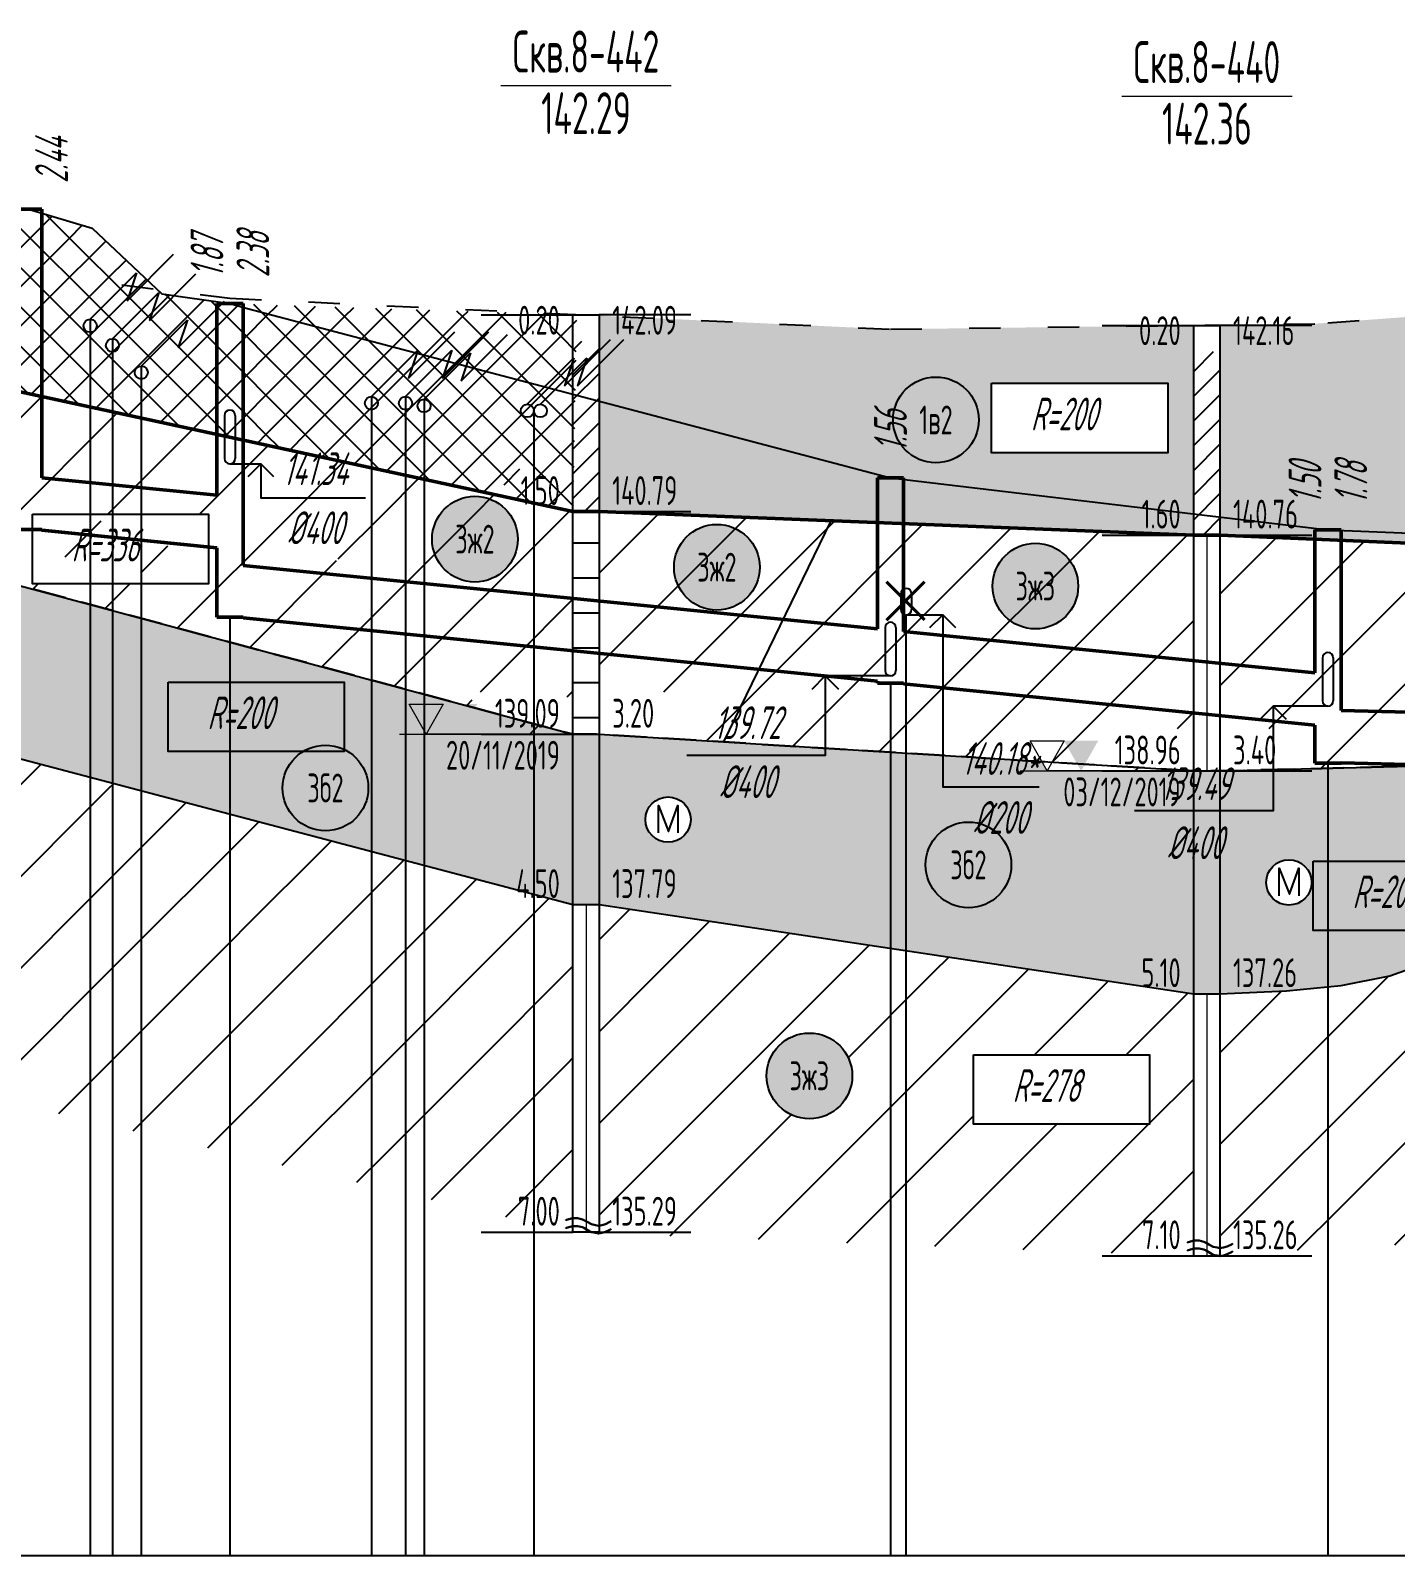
# Model space of a CAD drawing. Header units: metres. Extents: x -30 to 2050, y -671 to -251.
# Drawn here: x 141 to 245.2, y -520.5 to -404.2 of the extents above; entities that cross this region are included whole.
import ezdxf
from ezdxf.enums import TextEntityAlignment as Align

# ---------------------------------------------------------------- set-up
doc = ezdxf.new("R2010")
doc.units = ezdxf.units.M
doc.header["$LTSCALE"] = 0.2
for name, pattern in [('ACAD_ISO03W100', [30, 12, -18]), ('CONTINUA', [0]), ('штриховая', [19.05, 12.7, -6.35])]:
    doc.linetypes.add(name, pattern=pattern)
for name, color, linetype in [('PR_RD', 7, 'Continuous'), ('МГТ_Демонтаж сети', 7, 'Continuous'), ('МГТ_ИГ_Геология', 252, 'Continuous'), ('Примыкания', 7, 'Continuous'), ('Проектная земля', 7, 'Continuous'), ('Таблица', 7, 'Continuous'), ('Трубы', 7, 'Continuous'), ('Узлы', 7, 'Continuous'), ('Чёрная земля', 7, 'ACAD_ISO03W100')]:
    doc.layers.add(name, color=color, linetype=linetype)
doc.layers.add('МГТ_НВК_В1_СЕТЬ', color=160, linetype='CONTINUA', lineweight=60)
doc.styles.add('SPDS', font='SPDS', dxfattribs={"width": 0.7, "oblique": 15, "height": 2.5})
doc.styles.get("Standard").update_dxf_attribs({"font": 'SPDS.shx', "width": 0.7, "oblique": 15, "height": 3})
doc.styles.add('Стиль Simplex', font='simplex.shx')
pattern_1 = [(225, (3, 0), (3e-16, -3), [2.1213, -2.12134]), (315, (1.5, 1.5), (3, 0), [2.1213, -2.12134]), (45, (0, 0), (0, 3), [2.1213, -2.12134]), (135, (1.5, -1.5), (-3, 3e-16), [2.1213, -2.12134])]
pattern_2 = [(45, (0, 14), (0, 21), [9.8995, -19.799]), (45, (14, 0), (0, 21), [9.8995, -19.799]), (45, (0, 0), (0, 21), [14.142, -15.5565]), (45, (10, 10), (0, 21), [15.556, -14.1425]), (45, (7, 0), (0, 21), [19.799, -9.8995]), (45, (0, 7), (0, 21), [19.799, -9.8995])]

# ---------------------------------------------------------------- blocks, each defined once
blk = doc.blocks.new('Демонтаж_В1')
at = {"layer": 'МГТ_НВК_В1_СЕТЬ', "color": 7, "linetype": 'ByBlock', "lineweight": 40, "ltscale": 0.15}
for points in [[(10858.38, -5529.48), (10858.38, -5533.59)], [(10856.32, -5531.54), (10860.43, -5531.54)]]:
    blk.add_lwpolyline(points, dxfattribs=at)
blk = doc.blocks.new('usl_1')
for p, q in [((2.83, 1.41), (6.36, 4.95)), ((0, 0), (3.54, 3.54)), ((3.54, 3.54), (2.83, 1.41))]:
    blk.add_line(p, q)
blk.add_circle((0, -0.5), 0.5)
blk = doc.blocks.new('DN')
at = {"linetype": 'Continuous', "lineweight": 30, "flags": 128}
for points in [[(-0.126, -0.007), (-0.117, -0.002), (-0.073, 0.011), (-0.033, 0.011), (0.003, 0), (0.02, -0.007), (0.039, -0.019), (0.074, -0.037), (0.103, -0.043), (0.125, -0.048), (0.151, -0.043), (0.18, -0.036), (0.213, -0.019), (0.223, -0.012)], [(-0.126, -0.068), (-0.117, -0.063), (-0.073, -0.05), (-0.033, -0.05), (0.003, -0.059), (0.02, -0.067), (0.039, -0.079), (0.074, -0.098), (0.103, -0.103), (0.125, -0.108), (0.151, -0.103), (0.18, -0.095), (0.213, -0.079), (0.223, -0.072)]]:
    blk.add_lwpolyline(points, dxfattribs=at)
blk = doc.blocks.new('CME')
at = {"layer": 'МГТ_ИГ_Геология', "linetype": 'Continuous', "flags": 128}
blk.add_lwpolyline([(0.103, -0.103), (0.103, 0.107), (0.18, -0.091), (0.252, 0.107), (0.252, -0.103)], dxfattribs=at)
at = {"layer": 'МГТ_ИГ_Геология', "linetype": 'Continuous'}
blk.add_circle((0.176, -0.001), 0.173, dxfattribs=at)
blk = doc.blocks.new('круг1_-30_2')
at = {"layer": 'МГТ_ИГ_Геология', "true_color": 0xffffff}
blk.add_hatch(color=7, dxfattribs=at).paths.add_polyline_path([(-0.327, 0, 1), (0.327, 0, 1)])
at = {"color": 7, "lineweight": 25}
blk.add_circle((0, 0), 0.327, dxfattribs=at)
at = {"color": 7, "lineweight": 25, "style": 'Стиль Simplex', "width": 0.590909}
blk.add_text('1в2', height=0.22, dxfattribs=at).set_placement((0, 0), align=Align.MIDDLE_CENTER)
blk = doc.blocks.new('круг3_-31_2')
at = {"true_color": 0xffffff}
blk.add_hatch(color=7, dxfattribs=at).paths.add_polyline_path([(-0.327, 0, 1), (0.327, 0, 1)])
at = {"color": 7, "lineweight": 25}
blk.add_circle((0, 0), 0.327, dxfattribs=at)
at = {"color": 18, "lineweight": 25, "true_color": 0x000000, "style": 'Стиль Simplex', "width": 0.590909}
blk.add_text('3б2', height=0.22, dxfattribs=at).set_placement((0, 0), align=Align.MIDDLE_CENTER)
blk = doc.blocks.new('круг3_-26_3')
at = {"true_color": 0xffffff}
blk.add_hatch(color=7, dxfattribs=at).paths.add_polyline_path([(-0.327, 0, 1), (0.327, 0, 1)])
at = {"color": 7, "lineweight": 25}
blk.add_circle((0, 0), 0.327, dxfattribs=at)
at = {"color": 7, "lineweight": 25, "style": 'Стиль Simplex', "width": 0.590909}
blk.add_text('3ж3', height=0.22, dxfattribs=at).set_placement((0, 0), align=Align.MIDDLE_CENTER)
blk = doc.blocks.new('круг3_-26_2')
at = {"true_color": 0xffffff}
blk.add_hatch(color=7, dxfattribs=at).paths.add_polyline_path([(-0.327, 0, 1), (0.327, 0, 1)])
at = {"color": 7, "lineweight": 25}
blk.add_circle((0, 0), 0.327, dxfattribs=at)
at = {"color": 7, "lineweight": 25, "style": 'Стиль Simplex', "width": 0.590909}
blk.add_text('3ж2', height=0.22, dxfattribs=at).set_placement((0, 0), align=Align.MIDDLE_CENTER)
blk = doc.blocks.new('234454')
at = {"layer": 'МГТ_ИГ_Геология'}
blk.add_lwpolyline([(116.63, 423.47), (130.08, 423.47), (130.08, 418.18), (116.63, 418.18)], close=True, dxfattribs=at)
at = {"layer": 'МГТ_ИГ_Геология', "insert": (119.62, 422.38), "char_height": 2.5, "attachment_point": 1}
blk.add_mtext_dynamic_manual_height_columns('R=278', width=10.097, gutter_width=15, heights=[0], dxfattribs=at)
blk = doc.blocks.new('2432')
at = {"layer": 'МГТ_ИГ_Геология'}
blk.add_lwpolyline([(116.63, 433.38), (130.08, 433.38), (130.08, 428.08), (116.63, 428.08)], close=True, dxfattribs=at)
at = {"layer": 'МГТ_ИГ_Геология', "insert": (119.62, 432.28), "char_height": 2.5, "attachment_point": 1}
blk.add_mtext_dynamic_manual_height_columns('R=336', width=10.097, gutter_width=15, heights=[0], dxfattribs=at)
blk = doc.blocks.new('200')
at = {"layer": 'МГТ_ИГ_Геология'}
blk.add_lwpolyline([(0, 5.29), (13.44, 5.29), (13.44, 0), (0, 0)], close=True, dxfattribs=at)
at = {"layer": 'МГТ_ИГ_Геология', "insert": (2.99, 4.2), "char_height": 2.5, "attachment_point": 1}
blk.add_mtext_dynamic_manual_height_columns('R=200', width=10.097, gutter_width=15, heights=[0], dxfattribs=at)

msp = doc.modelspace()

# ---------------------------------------------------------------- hatches: boundary and pattern name
at = {"layer": 'МГТ_ИГ_Геология'}
h = msp.add_hatch(dxfattribs=at)
h.set_pattern_fill('GR24', color=256, scale=10, style=0, pattern_type=2)
h.set_pattern_definition(pattern_1)
h.paths.add_polyline_path([(98.4, -410.95), (86.04, -409.91), (86.04, -420.01), (182.43, -440.87), (182.71, -425.84), (156.29, -425), (151.04, -424.25), (145.73, -419.24), (140.88, -417.8)])
h.paths.add_polyline_path([(103.62, -415.05), (117.06, -415.05), (117.06, -420.34), (103.62, -420.34)], flags=16)
h.paths.add_polyline_path([(127.87, -421.61, -1), (121.32, -421.61, -1)], flags=16)
h.paths.add_polyline_path([(122.53, -423.26), (126.66, -423.26), (126.66, -419.96), (122.53, -419.96)], flags=8)
h.paths.add_polyline_path([(105.82, -419.44), (113.37, -419.44), (114.41, -415.54), (106.86, -415.54)], flags=8)
h.paths.add_polyline_path([(177.17, -440.92), (181.98, -440.92), (181.98, -437.62), (177.17, -437.62)], flags=9)
h.paths.add_polyline_path([(176.92, -427.92), (181.98, -427.92), (181.98, -424.62), (176.92, -424.62)], flags=24)
h = msp.add_hatch(dxfattribs=at)
h.set_pattern_fill('GR24', color=256, scale=10, style=0, pattern_type=2)
h.set_pattern_definition(pattern_1)
h.paths.add_polyline_path([(229.82, -426.67), (229.15, -426.67), (206.67, -426.96), (184.43, -425.92), (184.43, -440.87), (229.82, -442.67)])
h.paths.add_polyline_path([(213.41, -433.88, -1), (206.86, -433.88, -1)], flags=16)
h.paths.add_polyline_path([(214.39, -431.08), (227.83, -431.08), (227.83, -436.38), (214.39, -436.38)], flags=16)
h.paths.add_polyline_path([(291.13, -427.16), (277.58, -426.73), (248.28, -425.86), (240.06, -426.47), (239.04, -426.54), (231.82, -426.64), (231.82, -442.67), (291.13, -445.2)])
h.paths.add_polyline_path([(268.69, -435.77, -1), (262.14, -435.77, -1)], flags=16)
h.paths.add_polyline_path([(339.97, -430.18), (329.97, -429.77), (327.61, -429), (316.09, -427.9), (314.63, -427.76), (304.44, -427.55), (294.12, -427.25), (293.13, -427.22), (293.13, -445.2), (339.97, -447.23)])
h.paths.add_polyline_path([(316.93, -437.51, -1), (323.47, -437.51, -1)], flags=16)
h.paths.add_polyline_path([(324.61, -434.84), (338.05, -434.84), (338.05, -440.14), (324.61, -440.14)], flags=16)
h.paths.add_polyline_path([(263.35, -437.42), (267.48, -437.42), (267.48, -434.12), (263.35, -434.12)], flags=8)
h.paths.add_polyline_path([(253.59, -441.61), (258.48, -441.61), (258.48, -435.61), (253.59, -435.61)], flags=24)
h.paths.add_polyline_path([(285.87, -445.25), (290.68, -445.25), (290.68, -441.95), (285.87, -441.95)], flags=9)
h.paths.add_polyline_path([(285.62, -429.25), (290.68, -429.25), (290.68, -425.95), (285.62, -425.95)], flags=24)
h.paths.add_polyline_path([(232.27, -442.72), (239.49, -442.72), (239.49, -439.42), (232.27, -439.42)], flags=25)
h.paths.add_polyline_path([(232.27, -428.72), (239.25, -428.72), (239.25, -425.42), (232.27, -425.42)], flags=9)
h.paths.add_polyline_path([(318.13, -439.16), (322.26, -439.16), (322.26, -435.86), (318.13, -435.86)], flags=8)
h.paths.add_polyline_path([(326.81, -439.24), (334.36, -439.24), (335.41, -435.34), (327.86, -435.34)], flags=8)
h.paths.add_polyline_path([(334.71, -447.28), (339.52, -447.28), (339.52, -443.98), (334.71, -443.98)], flags=9)
h.paths.add_polyline_path([(334.46, -432.28), (339.52, -432.28), (339.52, -428.98), (334.46, -428.98)], flags=24)
h.paths.add_polyline_path([(293.58, -445.25), (300.87, -445.25), (300.87, -441.95), (293.58, -441.95)], flags=25)
h.paths.add_polyline_path([(293.58, -429.25), (300.62, -429.25), (300.62, -425.95), (293.58, -425.95)], flags=9)
h = msp.add_hatch(dxfattribs=at)
h.set_pattern_fill('CONSIST', color=256, scale=0.42, style=0, pattern_type=2)
h.set_pattern_definition([(45, (155.8665, -1848.771), (-0.9429269, 0.9429269), [])])
h.paths.add_polyline_path([(182.43, -427.87), (184.43, -427.87), (184.43, -440.87), (182.43, -440.87)])
h = msp.add_hatch(dxfattribs=at)
h.set_pattern_fill('CONSIST', color=256, scale=0.42, style=0, pattern_type=2)
h.set_pattern_definition([(45, (156.2346, -1850.27), (-0.9429269, 0.9429269), [])])
h.paths.add_polyline_path([(229.82, -428.67), (231.82, -428.67), (231.82, -442.67), (229.82, -442.67)])
h = msp.add_hatch(dxfattribs=at)
h.set_pattern_fill('GR38', color=256, scale=10, style=0, pattern_type=2)
h.set_pattern_definition(pattern_2)
h.paths.add_polyline_path([(182.43, -440.87), (138.06, -431.27), (131.54, -444.2), (182.43, -457.87)])
edge = h.paths.add_edge_path(flags=16)
edge.add_arc((164.19, -444.29), 0.381, 0, 360)
h.paths.add_polyline_path([(154.62, -446.38), (141.18, -446.38), (141.18, -441.08), (154.62, -441.08)], flags=16)
h.paths.add_polyline_path([(202.14, -441.57), (184.43, -440.87), (184.43, -457.87), (193.95, -458.46)])
edge = h.paths.add_edge_path(flags=16)
edge.add_arc((193.31, -448.08), 0.124, 0, 360)
h.paths.add_polyline_path([(229.82, -442.67), (202.14, -441.57), (193.95, -458.46), (218.21, -459.95), (217.32, -458.37), (219.92, -458.37), (218.99, -460), (229.82, -460.67)])
edge = h.paths.add_edge_path(flags=16)
edge.add_arc((217.47, -450.16), 0.395, 0, 360)
h.paths.add_polyline_path([(264.18, -444.05), (231.82, -442.67), (231.82, -460.67), (256.89, -460.05)])
edge = h.paths.add_edge_path(flags=16)
edge.add_arc((251.11, -449.54), 3.27, 0, 360)
h.paths.add_polyline_path([(291.13, -445.2), (264.18, -444.05), (256.89, -460.05), (291.13, -459.2)])
edge = h.paths.add_edge_path(flags=16)
edge.add_arc((275, -453.27), 3.27, -180, 0, ccw=False)
edge.add_arc((275, -453.27), 3.27, 126.4883, 180, ccw=False)
edge.add_line((273.05, -450.64), (263.68, -450.64))
edge.add_line((263.68, -450.64), (263.68, -445.34))
edge.add_line((263.68, -445.34), (277.13, -445.34))
edge.add_line((277.13, -445.34), (277.13, -450.64))
edge.add_line((277.13, -450.64), (276.95, -450.64))
edge.add_arc((275, -453.27), 3.27, 0, 53.5117, ccw=False)
h.paths.add_polyline_path([(334.75, -447), (293.13, -445.2), (293.13, -459.2), (314.84, -457.89)])
edge = h.paths.add_edge_path(flags=16)
edge.add_arc((306.8, -451.28), 3.27, 0, 360)
h.paths.add_polyline_path([(161.91, -445.94), (161.91, -442.64)], flags=16)
h.paths.add_polyline_path([(143.35, -445.54), (150.96, -445.54), (152.02, -441.58), (144.41, -441.58)], flags=0)
h.paths.add_polyline_path([(177.17, -440.92), (181.98, -440.92), (181.98, -437.62), (177.17, -437.62)], flags=16)
h.paths.add_polyline_path([(174.75, -457.92), (181.98, -457.92), (181.98, -454.62), (174.75, -454.62)])
h.paths.add_polyline_path([(191.03, -449.73), (191.03, -446.43)], flags=16)
h.paths.add_polyline_path([(184.88, -457.92), (189.94, -457.92), (189.94, -454.62), (184.88, -454.62)], flags=17)
h.paths.add_polyline_path([(215.19, -451.81), (215.19, -448.51)], flags=16)
h.paths.add_polyline_path([(222.14, -460.72), (229.37, -460.72), (229.37, -457.42), (222.14, -457.42)])
h.paths.add_polyline_path([(248.82, -451.19), (253.39, -451.19), (253.39, -447.89), (248.82, -447.89)], flags=0)
h.paths.add_polyline_path([(232.27, -460.72), (237.33, -460.72), (237.33, -457.42), (232.27, -457.42)])
h.paths.add_polyline_path([(272.72, -454.92), (277.28, -454.92), (277.28, -451.62), (272.72, -451.62)], flags=0)
h.paths.add_polyline_path([(265.86, -449.79), (273.47, -449.79), (274.53, -445.84), (266.92, -445.84)], flags=0)
h.paths.add_polyline_path([(277.84, -463.47), (290.97, -463.47), (290.97, -458.45), (277.84, -458.45)])
h.paths.add_polyline_path([(283.39, -459.25), (290.68, -459.25), (290.68, -455.95), (283.39, -455.95)], flags=16)
h.paths.add_polyline_path([(304.52, -452.93), (309.08, -452.93), (309.08, -449.63), (304.52, -449.63)], flags=0)
h.paths.add_polyline_path([(293.58, -459.25), (298.64, -459.25), (298.64, -455.95), (293.58, -455.95)])
h = msp.add_hatch(dxfattribs=at)
h.set_pattern_fill('CONSIST', color=256, scale=0.84, angle=-45, style=0, pattern_type=2)
h.set_pattern_definition([(4e-05, (155.8665, -1848.771), (-2e-06, 2.667), [])])
h.paths.add_polyline_path([(182.43, -440.87), (184.43, -440.87), (184.43, -457.87), (182.43, -457.87)])
h = msp.add_hatch(dxfattribs=at)
h.set_pattern_fill('GR38', color=256, scale=10, style=0, pattern_type=2)
h.set_pattern_definition(pattern_2)
h.paths.add_polyline_path([(125.6, -469.84, -1), (132.15, -469.84, -1)], flags=16)
h.paths.add_polyline_path([(123.71, -470.87), (110.27, -470.87), (110.27, -465.57), (123.71, -465.57)], flags=16)
h.paths.add_polyline_path([(184.43, -470.87), (184.43, -495.95), (184.5, -495.95), (229.22, -497.67), (229.82, -497.67), (229.82, -477.67)])
h.paths.add_polyline_path([(203.75, -483.94, -1), (197.21, -483.94, -1)], flags=16)
h.paths.add_polyline_path([(213, -482.34), (226.44, -482.34), (226.44, -487.63), (213, -487.63)], flags=16)
h.paths.add_polyline_path([(267.28, -473.26, -1), (273.82, -473.26, -1)], flags=16)
h.paths.add_polyline_path([(339.97, -463.23), (328.77, -463.23), (328.2, -462.21), (293.13, -459.2), (293.13, -481.2), (315.18, -478.81), (339.97, -479.23)])
h.paths.add_polyline_path([(321.79, -470.58, -1), (328.34, -470.58, -1)], flags=16)
h.paths.add_polyline_path([(363.15, -462.36), (361.85, -460.06), (364.45, -460.06)], flags=16)
h.paths.add_polyline_path([(392.91, -462.45), (391.61, -460.15), (394.21, -460.15)], flags=16)
h.paths.add_polyline_path([(414.9, -459.05), (413.6, -456.75), (416.2, -456.75)], flags=16)
h.paths.add_polyline_path([(126.59, -471.49), (131.16, -471.49), (131.16, -468.19), (126.59, -468.19)], flags=8)
h.paths.add_polyline_path([(112.47, -469.97), (120.06, -469.97), (121.11, -466.07), (113.51, -466.07)], flags=8)
h.paths.add_polyline_path([(86.72, -475.14), (93.94, -475.14), (93.94, -471.84), (86.72, -471.84)], flags=25)
h.paths.add_polyline_path([(176.92, -495.92), (181.98, -495.92), (181.98, -492.62), (176.92, -492.62)], flags=9)
h.paths.add_polyline_path([(176.92, -470.92), (181.98, -470.92), (181.98, -467.62), (176.92, -467.62)], flags=24)
h.paths.add_polyline_path([(198.2, -485.59), (202.77, -485.59), (202.77, -482.29), (198.2, -482.29)], flags=8)
h.paths.add_polyline_path([(215.2, -486.73), (222.8, -486.73), (223.84, -482.83), (216.25, -482.83)], flags=8)
h.paths.add_polyline_path([(224.55, -497.72), (229.37, -497.72), (229.37, -494.42), (224.55, -494.42)], flags=9)
h.paths.add_polyline_path([(224.55, -477.72), (229.37, -477.72), (229.37, -474.42), (224.55, -474.42)], flags=24)
h.paths.add_polyline_path([(184.88, -495.92), (192.11, -495.92), (192.11, -492.62), (184.88, -492.62)], flags=24)
h.paths.add_polyline_path([(268.27, -474.91), (272.83, -474.91), (272.83, -471.61), (268.27, -471.61)], flags=8)
h.paths.add_polyline_path([(253.6, -480.79), (258.27, -480.79), (258.27, -474.79), (253.6, -474.79)], flags=24)
h.paths.add_polyline_path([(285.62, -481.25), (290.68, -481.25), (290.68, -477.95), (285.62, -477.95)], flags=24)
h.paths.add_polyline_path([(277.84, -463.47), (290.97, -463.47), (290.97, -458.45), (277.84, -458.45)], flags=9)
h.paths.add_polyline_path([(232.27, -497.72), (239.49, -497.72), (239.49, -494.42), (232.27, -494.42)], flags=9)
h.paths.add_polyline_path([(322.78, -472.23), (327.35, -472.23), (327.35, -468.93), (322.78, -468.93)], flags=8)
h.paths.add_polyline_path([(334.46, -479.28), (339.52, -479.28), (339.52, -475.98), (334.46, -475.98)], flags=25)
h.paths.add_polyline_path([(326.68, -467.5), (339.81, -467.5), (339.81, -462.47), (326.68, -462.47)], flags=24)
h.paths.add_polyline_path([(293.58, -481.25), (300.87, -481.25), (300.87, -477.95), (293.58, -477.95)], flags=9)
h.paths.add_polyline_path([(344.97, -454.88), (352.56, -454.88), (353.6, -450.98), (346.01, -450.98)], flags=8)
h.paths.add_polyline_path([(342.42, -479.28), (349.65, -479.28), (349.65, -475.98), (342.42, -475.98)], flags=25)
h.paths.add_polyline_path([(342.42, -463.28), (347.48, -463.28), (347.48, -459.98), (342.42, -459.98)], flags=24)
h.paths.add_polyline_path([(428.59, -492.13), (435.88, -492.13), (435.88, -488.83), (428.59, -488.83)], flags=25)
h.paths.add_polyline_path([(428.59, -446.13), (435.88, -446.13), (435.88, -442.83), (428.59, -442.83)], flags=24)
h.paths.add_polyline_path([(420.63, -492.13), (425.69, -492.13), (425.69, -488.83), (420.63, -488.83)], flags=24)
h.paths.add_polyline_path([(420.63, -446.13), (425.69, -446.13), (425.69, -442.83), (420.63, -442.83)], flags=24)
h.paths.add_polyline_path([(412.56, -463.32), (425.94, -463.32), (425.94, -458.29), (412.56, -458.29)], flags=24)
h.paths.add_polyline_path([(428.59, -459.03), (433.65, -459.03), (433.65, -455.73), (428.59, -455.73)], flags=24)
h.paths.add_polyline_path([(418.65, -459.03), (425.69, -459.03), (425.69, -455.73), (418.65, -455.73)], flags=24)
h.paths.add_polyline_path([(406.56, -493.5), (413.85, -493.5), (413.85, -490.2), (406.56, -490.2)], flags=25)
h.paths.add_polyline_path([(405.94, -446.61), (413.23, -446.61), (413.23, -443.31), (405.94, -443.31)], flags=24)
h.paths.add_polyline_path([(398.6, -493.5), (403.66, -493.5), (403.66, -490.2), (398.6, -490.2)], flags=25)
h.paths.add_polyline_path([(390.57, -466.72), (403.95, -466.72), (403.95, -461.69), (390.57, -461.69)], flags=24)
h.paths.add_polyline_path([(406.56, -462.5), (411.62, -462.5), (411.62, -459.2), (406.56, -459.2)], flags=24)
h.paths.add_polyline_path([(396.37, -462.5), (403.66, -462.5), (403.66, -459.2), (396.37, -459.2)], flags=24)
h.paths.add_polyline_path([(376.8, -490.41), (384.03, -490.41), (384.03, -487.11), (376.8, -487.11)], flags=24)
h.paths.add_polyline_path([(368.84, -490.41), (373.9, -490.41), (373.9, -487.11), (368.84, -487.11)], flags=25)
h.paths.add_polyline_path([(361.06, -466.63), (374.19, -466.63), (374.19, -461.6), (361.06, -461.6)], flags=24)
h.paths.add_polyline_path([(376.8, -462.41), (381.62, -462.41), (381.62, -459.11), (376.8, -459.11)], flags=24)
h.paths.add_polyline_path([(366.67, -462.41), (373.9, -462.41), (373.9, -459.11), (366.67, -459.11)], flags=24)
h.paths.add_polyline_path([(182.43, -495.87), (182.43, -470.87), (86.04, -445.44), (86.04, -473.65), (86.13, -473.65)])
h.paths.add_polyline_path([(231.82, -477.67), (231.82, -497.59), (232.37, -497.56), (256.78, -496.17), (275.15, -484.48), (291.13, -481.2), (291.13, -459.2), (274.22, -459.62), (265.23, -465.38), (258.3, -469.72), (252.91, -472.85), (248.57, -474.97), (244.79, -476.3), (241.07, -477.05), (236.91, -477.44)])
h = msp.add_hatch(dxfattribs=at)
h.set_pattern_fill('GR29', color=256, scale=10, style=0, pattern_type=2)
h.set_pattern_definition([(197.87055, (4.614, 4.644), (-13.93858614, -4.643934418), [0.05431, -151.27925]), (197.87055, (2.314, 2.344), (-13.93858614, -4.643934418), [0.05431, -151.27925]), (270, (2.2626, 2.327), (4.646195, 3e-16), [0.054306, -4.58963]), (270, (4.5626, 4.627), (4.646195, 3e-16), [0.054306, -4.58963]), (342.12945, (4.563, 4.573), (130.09347064, -41.795409755), [0.05431, -151.27925]), (342.12945, (2.263, 2.273), (130.09347064, -41.795409755), [0.05431, -151.27925]), (53.95936, (4.614, 4.556), (23.2309769, 32.50754092), [0.05431, -63.120667]), (53.95936, (2.314, 2.256), (23.2309769, 32.50754092), [0.05431, -63.120667]), (126.04064, (2.3462, 2.3), (-13.93858614, 18.57573767), [0.054306, -63.12067]), (126.04064, (4.6462, 4.6), (-13.93858614, 18.57573767), [0.054306, -63.12067])])
h.paths.add_polyline_path([(131.54, -444.2), (128.27, -456.58), (182.43, -470.87), (182.43, -457.87)])
h.paths.add_polyline_path([(166.81, -461.97, -1), (160.26, -461.97, -1)], flags=16)
h.paths.add_polyline_path([(229.82, -460.67), (218.62, -460.67), (218.21, -459.95), (184.43, -457.87), (184.43, -470.87), (229.82, -477.67)])
h.paths.add_polyline_path([(215.89, -467.84, -1), (209.34, -467.84, -1)], flags=16)
h.paths.add_polyline_path([(187.96, -464.38, -1), (191.42, -464.38, -1)], flags=16)
h.paths.add_polyline_path([(265.23, -465.38), (274.22, -459.62), (231.82, -460.67), (231.82, -477.67), (236.91, -477.44), (241.07, -477.05), (244.79, -476.3), (248.57, -474.97), (252.91, -472.85), (258.3, -469.72)])
h.paths.add_polyline_path([(235.34, -469.18, -1), (238.81, -469.18, -1)], flags=16)
h.paths.add_polyline_path([(249.02, -464.3, -1), (255.56, -464.3, -1)], flags=16)
h.paths.add_polyline_path([(161.35, -463.62), (165.73, -463.62), (165.73, -460.32), (161.35, -460.32)], flags=8)
h.paths.add_polyline_path([(176.92, -470.92), (181.98, -470.92), (181.98, -467.62), (176.92, -467.62)], flags=9)
h.paths.add_polyline_path([(169.14, -462.14), (182.27, -462.14), (182.27, -457.11), (169.14, -457.11)], flags=24)
h.paths.add_polyline_path([(174.75, -457.92), (181.98, -457.92), (181.98, -454.62), (174.75, -454.62)], flags=24)
h.paths.add_polyline_path([(210.43, -469.49), (214.81, -469.49), (214.81, -466.19), (210.43, -466.19)], flags=8)
h.paths.add_polyline_path([(224.55, -477.72), (229.37, -477.72), (229.37, -474.42), (224.55, -474.42)], flags=9)
h.paths.add_polyline_path([(216.28, -464.94), (229.65, -464.94), (229.65, -459.91), (216.28, -459.91)], flags=24)
h.paths.add_polyline_path([(184.88, -470.92), (192.11, -470.92), (192.11, -467.62), (184.88, -467.62)], flags=24)
h.paths.add_polyline_path([(250.1, -465.95), (254.48, -465.95), (254.48, -462.65), (250.1, -462.65)], flags=8)
h.paths.add_polyline_path([(232.27, -477.72), (239.49, -477.72), (239.49, -474.42), (232.27, -474.42)], flags=9)
for color, points in [(5, [(173.83, -457.87), (172.53, -455.57), (175.13, -455.57)]), (256, [(182.43, -457.87), (184.43, -457.87), (184.43, -470.87), (182.43, -470.87)]), (5, [(221.22, -460.67), (219.92, -458.37), (222.52, -458.37)]), (256, [(229.82, -460.67), (231.82, -460.67), (231.82, -477.67), (229.82, -477.67)])]:
    msp.add_hatch(color=color, dxfattribs=at).paths.add_polyline_path(points)

# ---------------------------------------------------------------- linework, layer by layer
at = {"flags": 128}
msp.add_lwpolyline([(206.67, -520.55), (207.87, -520.55), (207.87, -448.75)], dxfattribs=at)
at = {"layer": 'МГТ_ИГ_Геология', "linetype": 'Continuous', "lineweight": 0}
for p, q in [((176.93, -408.37), (189.93, -408.37)), ((224.32, -409.17), (237.32, -409.17)), ((230.82, -442.67), (230.82, -460.67)), ((183.43, -470.87), (183.43, -495.87)), ((230.82, -477.67), (230.82, -497.67))]:
    msp.add_line(p, q, dxfattribs=at)
at = {"layer": 'МГТ_ИГ_Геология', "linetype": 'Continuous', "lineweight": 25}
for p, q in [((175.43, -425.87), (182.43, -425.87)), ((191.43, -425.87), (184.43, -425.87)), ((222.82, -426.67), (229.82, -426.67)), ((238.82, -426.67), (231.82, -426.67)), ((184.43, -440.87), (191.43, -440.87)), ((222.82, -442.67), (229.82, -442.67)), ((231.82, -442.67), (238.82, -442.67)), ((175.43, -457.87), (182.43, -457.87)), ((222.82, -460.67), (229.82, -460.67)), ((231.82, -460.67), (238.82, -460.67)), ((175.43, -495.87), (182.43, -495.87)), ((184.43, -495.87), (191.43, -495.87)), ((222.82, -497.67), (229.82, -497.67)), ((231.82, -497.67), (238.82, -497.67))]:
    msp.add_line(p, q, dxfattribs=at)
at = {"layer": 'МГТ_ИГ_Геология', "linetype": 'Continuous', "lineweight": 50, "flags": 128}
msp.add_lwpolyline([(86.04, -420.01), (182.43, -440.87), (184.43, -440.87), (229.82, -442.67), (231.82, -442.67), (291.13, -445.2), (293.13, -445.2), (339.97, -447.23), (341.97, -447.23), (374.35, -446.36), (376.35, -446.36), (404.11, -446.45), (406.11, -446.45), (426.1, -435.08), (428.1, -435.08), (493.63, -437.89)], dxfattribs=at)
at = {"layer": 'МГТ_ИГ_Геология', "linetype": 'Continuous', "lineweight": 25}
for points in [[(182.43, -495.87), (182.43, -425.87), (182.43, -425.87), (182.43, -425.87)], [(182.43, -425.87), (184.43, -425.87), (184.43, -495.87)], [(229.82, -497.69), (229.82, -426.67), (229.82, -426.67), (229.82, -426.67)], [(229.82, -426.67), (231.82, -426.67), (231.82, -497.69)], [(184.43, -495.87), (182.43, -495.87)], [(231.82, -497.69), (229.82, -497.69)]]:
    msp.add_lwpolyline(points, dxfattribs=at)
at = {"layer": 'МГТ_ИГ_Геология'}
msp.add_lwpolyline([(214.39, -431.08), (227.83, -431.08), (227.83, -436.38), (214.39, -436.38)], close=True, dxfattribs=at)
at = {"layer": 'МГТ_ИГ_Геология', "linetype": 'Continuous', "flags": 128}
msp.add_lwpolyline([(86.04, -431.98), (182.43, -457.87), (184.43, -457.87), (229.82, -460.67), (231.82, -460.67), (291.13, -459.2), (293.13, -459.2), (314.84, -457.89), (334.75, -447)], dxfattribs=at)
at = {"layer": 'МГТ_ИГ_Геология', "color": 5, "linetype": 'штриховая', "lineweight": 30, "flags": 128}
msp.add_lwpolyline([(86.04, -431.98), (182.43, -457.87), (184.43, -457.87), (229.82, -460.67), (231.82, -460.67), (291.13, -459.2), (293.13, -459.2), (339.97, -463.23), (341.97, -463.23), (374.35, -462.36), (376.35, -462.36), (404.11, -462.45), (406.11, -462.45), (426.1, -459.05), (428.14, -459.05), (493.48, -459.05)], dxfattribs=at)
at = {"layer": 'МГТ_ИГ_Геология', "linetype": 'Continuous', "lineweight": 25, "flags": 128}
for points in [[(193.95, -458.46), (202.14, -441.57)], [(86.04, -445.44), (182.43, -470.87), (184.43, -470.87), (229.82, -477.67), (231.82, -477.67)], [(231.82, -477.67), (236.91, -477.44), (241.07, -477.05), (244.79, -476.3), (248.57, -474.97), (252.91, -472.85), (258.3, -469.72), (265.23, -465.38), (274.22, -459.62)]]:
    msp.add_lwpolyline(points, dxfattribs=at)
at = {"layer": 'МГТ_ИГ_Геология', "color": 5, "linetype": 'Continuous', "lineweight": 0, "flags": 128}
for points in [[(169.18, -457.87), (182.43, -457.87), (171.23, -457.87), (169.93, -455.57), (172.53, -455.57), (171.23, -457.87)], [(216.57, -460.67), (229.82, -460.67), (218.62, -460.67), (217.32, -458.37), (219.92, -458.37), (218.62, -460.67)]]:
    msp.add_lwpolyline(points, dxfattribs=at)
at = {"layer": 'Примыкания'}
for p, q in [((155.84, -433.54), (155.84, -436.82)), ((156.66, -433.54), (156.66, -436.82)), ((207.46, -447.15), (207.46, -448.34)), ((208.28, -447.15), (208.28, -448.34)), ((206.26, -449.73), (206.26, -453.01)), ((207.08, -449.73), (207.08, -453.01)), ((239.65, -452.04), (239.65, -455.32)), ((240.47, -452.04), (240.47, -455.32))]:
    msp.add_line(p, q, dxfattribs=at)
at = {"layer": 'Примыкания', "color": 0, "flags": 128}
for points in [[(156.25, -437.23), (158.61, -437.23), (158.61, -439.82), (166.59, -439.82)], [(159.61, -438.23), (158.61, -437.23), (157.61, -438.23)], [(207.87, -448.75), (210.66, -448.75), (210.66, -461.88), (218.02, -461.88)], [(211.66, -449.75), (210.66, -448.75), (209.66, -449.75)], [(206.67, -453.42), (201.69, -453.42), (201.69, -459.5), (191.12, -459.5)], [(200.69, -454.42), (201.69, -453.42), (202.69, -454.42)], [(240.06, -455.73), (235.88, -455.73), (235.88, -463.72), (225.3, -463.72)], [(234.88, -456.73), (235.88, -455.73), (236.88, -456.73)]]:
    msp.add_lwpolyline(points, dxfattribs=at)
at = {"layer": 'Примыкания'}
for centre, start, end in [((156.25, -433.54), 0, 180), ((156.25, -436.82), 180, 0), ((207.87, -447.15), 0, 180), ((207.87, -448.34), 180, 360), ((206.67, -449.73), 0, 180), ((240.06, -452.04), 0, 180), ((206.67, -453.01), 180, 0), ((240.06, -455.32), 180, 360)]:
    msp.add_arc(centre, 0.41, start, end, dxfattribs=at)
at = {"layer": 'Проектная земля', "flags": 128}
for points in [[(140.88, -417.8), (145.73, -419.24), (151.04, -424.25), (156.25, -425)], [(156.25, -425), (157.6, -425.38), (206.67, -438.3)], [(206.67, -438.3), (240.06, -442.27)], [(240.06, -442.27), (274.61, -443.68), (316.09, -446.37)]]:
    msp.add_lwpolyline(points, dxfattribs=at)
at = {"layer": 'Таблица'}
msp.add_line((82.5, -520.55), (493.48, -520.55), dxfattribs=at)
at = {"layer": 'Трубы', "lineweight": 50, "flags": 128}
for points in [[(141.88, -438.3), (155.25, -439.63)], [(141.88, -442.3), (155.25, -443.63)], [(157.25, -444.99), (205.67, -449.83)], [(157.25, -448.99), (205.67, -453.83)], [(207.67, -450.03), (239.06, -453.17)], [(207.67, -454.03), (239.06, -457.17)], [(241.06, -456.05), (315.09, -457.9)], [(241.06, -460.05), (315.09, -461.9)]]:
    msp.add_lwpolyline(points, dxfattribs=at)
at = {"layer": 'Узлы', "lineweight": 50}
for p, q in [((139.88, -417.8), (141.88, -417.8)), ((141.88, -417.8), (141.88, -438.3)), ((155.25, -425), (157.25, -425)), ((155.25, -425), (155.25, -439.63)), ((157.25, -425), (157.25, -444.99)), ((205.67, -438.3), (207.67, -438.3)), ((205.67, -438.3), (205.67, -449.83)), ((207.67, -438.3), (207.67, -450.03)), ((139.88, -442.25), (141.88, -442.25)), ((141.88, -442.3), (141.88, -442.25)), ((239.06, -442.27), (241.06, -442.27)), ((239.06, -442.27), (239.06, -453.17)), ((241.06, -442.27), (241.06, -456.05)), ((155.25, -443.63), (155.25, -448.94)), ((155.25, -448.94), (157.25, -448.94)), ((157.25, -448.99), (157.25, -448.94)), ((205.67, -453.83), (205.67, -453.98)), ((205.67, -453.98), (207.67, -453.98)), ((207.67, -454.03), (207.67, -453.98)), ((239.06, -457.17), (239.06, -460.07)), ((239.06, -460.07), (241.06, -460.07)), ((241.06, -460.05), (241.06, -460.07))]:
    msp.add_line(p, q, dxfattribs=at)
at = {"layer": 'Узлы'}
for p, q in [((156.25, -448.94), (156.25, -520.55)), ((206.67, -453.98), (206.67, -520.55)), ((240.06, -460.07), (240.06, -520.55))]:
    msp.add_line(p, q, dxfattribs=at)
at = {"layer": 'Узлы', "flags": 128}
for points in [[(145.58, -426.19), (145.58, -520.55)], [(147.28, -427.69), (147.28, -520.55)], [(149.48, -429.77), (149.48, -520.55)], [(167.05, -432.1), (167.05, -520.55)], [(169.65, -432.1), (169.65, -520.55)], [(171.07, -432.3), (171.07, -520.55)], [(179.45, -433.16), (179.45, -520.55)]]:
    msp.add_lwpolyline(points, dxfattribs=at)
at = {"layer": 'Чёрная земля', "flags": 128}
for points in [[(148.01, -423.58), (156.25, -424.6)], [(156.25, -424.6), (206.67, -426.96)], [(240.06, -426.47), (248.28, -425.86), (277.58, -426.73), (294.12, -427.25), (304.44, -427.55), (314.63, -427.76), (316.09, -427.9)], [(206.67, -426.96), (239.04, -426.54), (240.06, -426.47)]]:
    msp.add_lwpolyline(points, dxfattribs=at)

# ---------------------------------------------------------------- block references
at = {"layer": 'PR_RD'}
for p in [(145.58, -426.19), (147.28, -427.69), (149.48, -429.77), (167.05, -432.1), (169.65, -432.1), (171.07, -432.3), (178.95, -432.68), (179.95, -432.68)]:
    msp.add_blockref('usl_1', p, dxfattribs=at)
at = {"layer": 'МГТ_Демонтаж сети', "color": 7, "linetype": 'ByBlock', "rotation": 45}
msp.add_blockref('Демонтаж_В1', (-11381.61, -4214.34), dxfattribs=at)
at = {"layer": 'МГТ_ИГ_Геология', "xscale": 10, "yscale": 10, "zscale": 10}
for name, p in [('круг1_-30_2', (210.14, -433.88)), ('круг3_-26_2', (174.95, -442.98)), ('круг3_-26_2', (193.42, -445.12)), ('круг3_-26_3', (217.73, -446.56)), ('круг3_-31_2', (163.54, -461.97)), ('CME', (187.93, -464.37)), ('круг3_-31_2', (212.62, -467.84)), ('CME', (235.32, -469.17)), ('круг3_-26_3', (200.48, -483.94)), ('DN', (183.12, -494.9)), ('DN', (230.57, -496.61))]:
    msp.add_blockref(name, p, dxfattribs=at)
at = {"layer": 'МГТ_ИГ_Геология', "color": 2}
for name, p in [('2432', (24.54, -874.46)), ('234454', (96.37, -905.81))]:
    msp.add_blockref(name, p, dxfattribs=at)
at = {"layer": 'МГТ_ИГ_Геология'}
for p in [(151.54, -459.18), (238.94, -472.84)]:
    msp.add_blockref('200', p, dxfattribs=at)

# ---------------------------------------------------------------- texts
at = {"layer": 'МГТ_ИГ_Геология', "lineweight": 25, "style": 'Стиль Simplex', "width": 0.5625}
for s, p in [('Скв.8-442', (183.43, -407.37)), ('Скв.8-440', (230.82, -408.17))]:
    msp.add_text(s, height=3.2, dxfattribs=at).set_placement(p, align=Align.CENTER)
for s, p in [('142.29', (183.43, -408.87)), ('142.36', (230.82, -409.67))]:
    msp.add_text(s, height=3.2, dxfattribs=at).set_placement(p, align=Align.TOP_CENTER)
at = {"layer": 'МГТ_ИГ_Геология', "lineweight": 25, "style": 'Стиль Simplex', "width": 0.590909}
for s, p in [('0.20', (181.43, -427.37)), ('0.20', (228.82, -428.17)), ('1.50', (181.43, -440.37)), ('1.60', (228.82, -442.17)), ('4.50', (181.43, -470.37)), ('5.10', (228.82, -477.17)), ('7.00', (181.43, -495.37)), ('7.10', (228.82, -497.17))]:
    msp.add_text(s, height=2.2, dxfattribs=at).set_placement(p, align=Align.RIGHT)
for s, p in [('142.09', (185.43, -427.37)), ('142.16', (232.82, -428.17)), ('140.79', (185.43, -440.37)), ('140.76', (232.82, -442.17)), ('137.79', (185.43, -470.37)), ('137.26', (232.82, -477.17)), ('135.29', (185.43, -495.37)), ('135.26', (232.82, -497.17))]:
    msp.add_text(s, height=2.2, dxfattribs=at).set_placement(p)
at = {"layer": 'МГТ_ИГ_Геология', "color": 5, "lineweight": 25, "style": 'Стиль Simplex', "width": 0.590909}
for s, p in [('139.09', (181.43, -457.37)), ('138.96', (228.82, -460.17))]:
    msp.add_text(s, height=2.2, dxfattribs=at).set_placement(p, align=Align.RIGHT)
for s, p in [('3.20', (185.43, -457.37)), ('3.40', (232.82, -460.17))]:
    msp.add_text(s, height=2.2, dxfattribs=at).set_placement(p)
for s, p in [('20/11/2019', (181.43, -458.37)), ('03/12/2019', (228.82, -461.17))]:
    msp.add_text(s, height=2.2, dxfattribs=at).set_placement(p, align=Align.TOP_RIGHT)
at = {"layer": 'МГТ_ИГ_Геология', "insert": (217.38, -432.18), "char_height": 2.5, "attachment_point": 1}
msp.add_mtext_dynamic_manual_height_columns('R=200', width=10.097, gutter_width=15, heights=[0], dxfattribs=at)
at = {"layer": 'Примыкания', "color": 0, "style": 'SPDS', "oblique": 15, "width": 0.7}
for s, p in [('141.34', (162.77, -437.61)), ('%%C400', (162.77, -442.11))]:
    msp.add_text(s, height=2.5, dxfattribs=at).set_placement(p, align=Align.MIDDLE_CENTER)
for s, p in [('139.72', (195.74, -456.99)), ('140.18*', (215.06, -459.72)), ('%%C400', (195.74, -461.49)), ('139.49', (229.92, -461.65)), ('%%C200', (215.06, -464.22)), ('%%C400', (229.92, -466.15))]:
    msp.add_text(s, height=2.5, rotation=0, dxfattribs=at).set_placement(p, align=Align.MIDDLE_CENTER)
at = {"layer": 'Узлы', "oblique": 15, "width": 0.7}
for s, p in [('2.44', (141.38, -415.8)), ('2.38', (156.75, -423)), ('1.78', (240.56, -440.27))]:
    msp.add_text(s, height=2.5, rotation=90, dxfattribs=at).set_placement(p, align=Align.TOP_LEFT)
for s, p in [('1.87', (155.75, -423)), ('1.50', (239.56, -440.27))]:
    msp.add_text(s, height=2.5, rotation=90, dxfattribs=at).set_placement(p)
msp.add_text('1.56', height=2.5, rotation=90, dxfattribs=at).set_placement((206.67, -436.3), align=Align.MIDDLE_LEFT)

doc.saveas('drawing.dxf')
